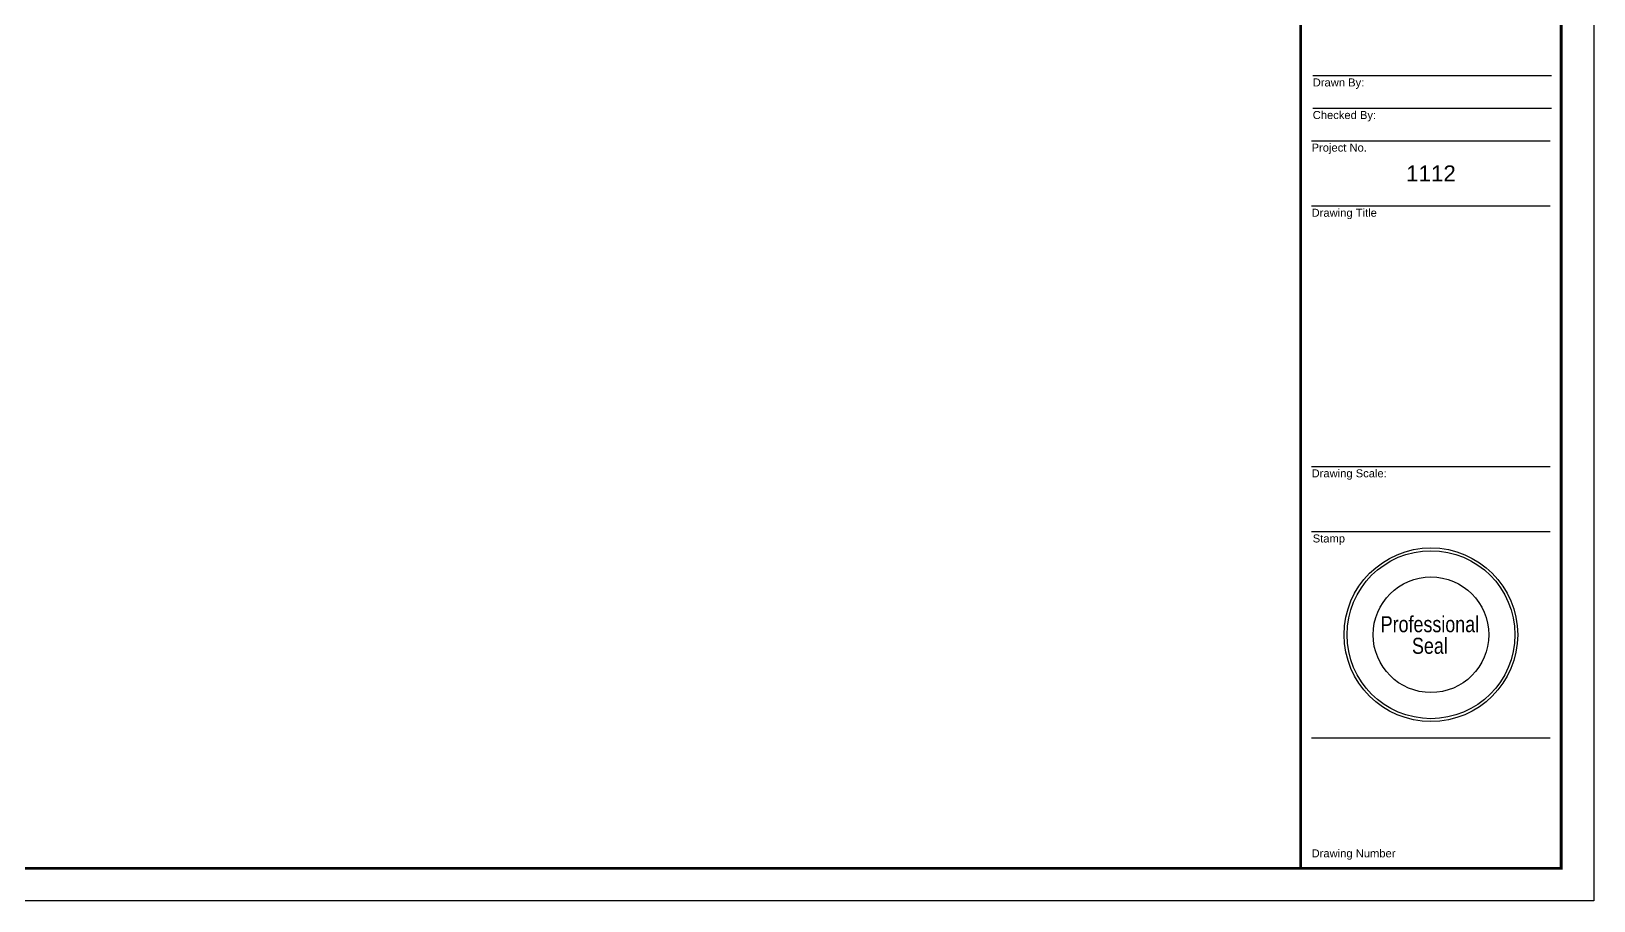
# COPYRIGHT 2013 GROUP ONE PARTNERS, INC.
# Model space of a CAD drawing. Extents: x -0.1 to 35.9, y -0.1 to 23.9.
# Drawn here: x 17.87 to 35.87, y -0.13 to 9.88 of the extents above; entities that cross this region are included whole.
import ezdxf
from ezdxf.enums import TextEntityAlignment as Align

# ---------------------------------------------------------------- set-up
doc = ezdxf.new("R2010")
doc.units = 0
doc.header["$LTSCALE"] = 48
doc.header["$MEASUREMENT"] = 0
doc.layers.add('0-BORDER', color=7, linetype='Continuous')
doc.layers.add('0-BORDER-TXT', color=2, linetype='Continuous')
doc.styles.add('Arial_1', font='arial.ttf', dxfattribs={"height": 0.092206})

msp = doc.modelspace()

# ---------------------------------------------------------------- linework, layer by layer
at = {"layer": '0-BORDER'}
for p, q in [((32.635, 9.373), (35.385, 9.373)), ((32.635, 8.998), (35.385, 8.998)), ((32.622, 8.623), (35.372, 8.623)), ((32.622, 7.873), (35.372, 7.873)), ((32.622, 4.873), (35.372, 4.873)), ((32.622, 4.123), (35.372, 4.123)), ((32.622, 1.748), (35.372, 1.748))]:
    msp.add_line(p, q, dxfattribs=at)
at = {"layer": '0-BORDER', "const_width": 0.0312}
for points in [[(0.872, 23.498), (0.872, 0.248), (32.497, 0.248), (32.497, 23.498)], [(32.497, 0.248), (35.497, 0.248), (35.497, 23.498), (32.497, 23.498)]]:
    msp.add_lwpolyline(points, close=True, dxfattribs=at)
at = {"layer": 'Defpoints', "color": 11}
msp.add_lwpolyline([(-0.128, -0.127), (-0.128, 23.873), (35.872, 23.873), (35.872, -0.127), (-0.128, -0.127)], dxfattribs=at)
for radius in [1, 0.967, 0.666]:
    msp.add_circle((33.997, 2.936), radius, dxfattribs=at)

# ---------------------------------------------------------------- texts
at = {"layer": '0-BORDER-TXT', "style": 'Arial_1'}
for s, height, p in [('Drawn By:', 0.0922, (32.635, 9.248)), ('Checked By:', 0.09221, (32.635, 8.873)), ('Project No.', 0.09221, (32.622, 8.498)), ('Drawing Title', 0.09221, (32.622, 7.748)), ('Drawing Scale:', 0.09221, (32.622, 4.748)), ('Stamp', 0.0922, (32.635, 3.998)), ('Drawing Number', 0.09221, (32.622, 0.373))]:
    msp.add_text(s, height=height, dxfattribs=at).set_placement(p)
msp.add_text('1112', height=0.1844, dxfattribs=at).set_placement((33.997, 8.248), align=Align.MIDDLE)
at = {"layer": 'Defpoints', "color": 11, "style": 'Arial_1', "width": 0.8}
for s, p in [('Professional', (33.985, 2.965)), ('Seal', (33.985, 2.716))]:
    msp.add_text(s, height=0.1844, dxfattribs=at).set_placement(p, align=Align.CENTER)

doc.saveas('drawing.dxf')
